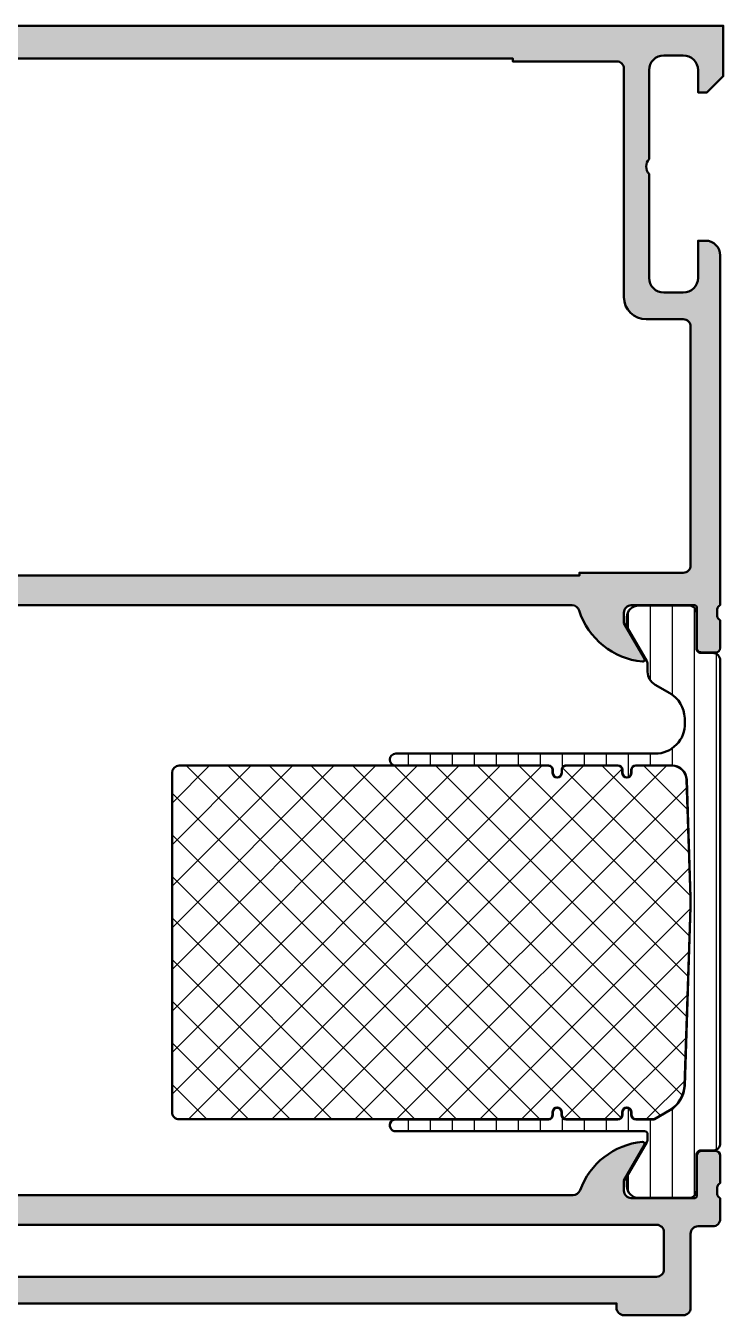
# Model space of a CAD drawing. Extents: x 0 to 100, y 3 to 90.
# Drawn here: x 52.9 to 100, y 3 to 90 of the extents above; entities that cross this region are included whole.
import ezdxf

# ---------------------------------------------------------------- set-up
doc = ezdxf.new("R2010")
doc.units = 0
for name, color, linetype, lineweight in [('0S-Alu contour', 7, 'Continuous', 50), ('0S-Alu hatch', 252, 'Continuous', 25), ('0S-Plastic contour', 254, 'Continuous', 50), ('0S-Plastic hatch', 253, 'Continuous', 25), ('0S-PT contour', 91, 'Continuous', 50), ('0S-PT hatch', 103, 'Continuous', 25)]:
    doc.layers.add(name, color=color, linetype=linetype, lineweight=lineweight)

# ---------------------------------------------------------------- blocks, each defined once
blk = doc.blocks.new('438270__75062CD7_9C49_48A0_A2E4_93EC77CCBF65_')
at = {"layer": '0S-Alu hatch'}
h = blk.add_hatch(color=256, dxfattribs=at)
edge = h.paths.add_edge_path()
edge.add_line((26.00000000000001, 10.90000000000004), (26, 3.499999999999997))
edge.add_arc((26.49999999999999, 3.499999999999997), 0.4999999999999858, 180, 269.9999999999984)
edge.add_line((26.49999999999997, 3.000000000000011), (27.5, 3.000000000000011))
edge.add_arc((27.5, 3.500000000000011), 0.5, 270, 360)
edge.add_line((28, 3.500000000000011), (28.00000000000002, 3.800000000000008))
edge.add_line((28.00000000000002, 3.800000000000008), (92.79999999999998, 3.800000000000008))
edge.add_line((92.79999999999998, 3.800000000000008), (92.79999999999998, 3.499999999999997))
edge.add_arc((93.3, 3.499999999999997), 0.5, 180, 270)
edge.add_line((93.3, 2.999999999999997), (97.3, 2.999999999999997))
edge.add_arc((97.3, 3.499999999999997), 0.5, 270, 360)
edge.add_line((97.80000000000001, 3.499999999999997), (97.80000000000001, 8.50000000000001))
edge.add_ellipse((98.3, 8.50000000000001), major_axis=(-0.5, 0), ratio=1, start_angle=270, end_angle=360, ccw=False)
edge.add_line((98.3, 9.00000000000001), (99.29999999999998, 9.00000000000001))
edge.add_arc((99.29999999999998, 9.499999999999996), 0.4999999999999858, 270, 360)
edge.add_line((99.79999999999998, 9.499999999999996), (99.8, 10.89999999999997))
edge.add_ellipse((99.87883644654303, 11.16752059199309), major_axis=(-0.2788950563274324, 0), ratio=1, start_angle=-1.1645893740997053, end_angle=73.58012358050922, ccw=False)
edge.add_line((99.599999, 11.17318899999148), (99.599999, 11.62678299999147))
edge.add_ellipse((99.87886709564316, 11.63244365946853), major_axis=(-0.2789255417371576, 0), ratio=1, start_angle=-73.57540544464399, end_angle=1.1628700728862214, ccw=False)
edge.add_line((99.79999999999998, 11.89998699999148), (99.79999999999998, 13.77999799999997))
edge.add_arc((99.49999999999999, 13.77999799999997), 0.2999999999999971, 0, 90)
edge.add_line((99.49999999999999, 14.07999799999997), (98.5200256809572, 14.07999799999998))
edge.add_arc((98.5200256809572, 13.77999799999999), 0.2999999999999971, 90, 180)
edge.add_line((98.2200256809572, 13.77999799999999), (98.22002568095719, 11.01999999999998))
edge.add_ellipse((98.1000256809572, 11.01999999999998), major_axis=(-0.1199999999999903, 0), ratio=1, start_angle=90, end_angle=180, ccw=False)
edge.add_line((98.1000256809572, 10.89999999999998), (93.8, 10.9))
edge.add_ellipse((93.8, 11.4), major_axis=(-0.5, 0), ratio=1, start_angle=0, end_angle=90, ccw=False)
edge.add_line((93.3, 11.4), (93.29999999999998, 12.09999999999999))
edge.add_line((93.29999999999998, 12.09999999999999), (94.68149545762235, 14.49282032302757))
edge.add_arc((94.56188021535169, 14.56188021535172), 0.1381197846482912, 329.9999999999988, 455.6225775507896)
edge.add_arc((95.03822324117377, 9.723391138152232), 4.999999999999961, 95.62257755079332, 160.0499003679414)
edge.add_ellipse((89.8682774794047, 11.60000000000003), major_axis=(-0.5000000000000325, 0), ratio=1, start_angle=90, end_angle=160.049900367941, ccw=False)
edge.add_line((89.8682774794047, 11.1), (35.93172252059524, 11.1))
edge.add_ellipse((35.93172252059524, 11.60000000000029), major_axis=(-0.5000000000002843, 0), ratio=1, start_angle=19.950099632058823, end_angle=90, ccw=False)
edge.add_arc((30.76177675882619, 9.723391138152518), 4.999999999999651, 19.95009963205844, 84.37742244920594)
edge.add_arc((31.23811978464829, 14.5618802153517), 0.1381197846482742, 84.3774224492021, 210.0000000000042)
edge.add_line((31.11850454237766, 14.49282032302756), (32.50000000000006, 12.09999999999995))
edge.add_line((32.50000000000006, 12.09999999999995), (32.5, 11.39999999999997))
edge.add_ellipse((32, 11.4), major_axis=(-0.5, 0), ratio=1, start_angle=90, end_angle=180, ccw=False)
edge.add_line((32, 10.9), (27.69997431904279, 10.89999999999997))
edge.add_ellipse((27.69997431904278, 11.02), major_axis=(-0.120000000000033, 0), ratio=1, start_angle=0, end_angle=90.00000000000682, ccw=False)
edge.add_line((27.57997431904275, 11.02), (27.57997431904276, 13.77999799999997))
edge.add_arc((27.27997431904278, 13.779998), 0.2999999999999829, 0, 90)
edge.add_line((27.27997431904278, 14.07999799999998), (26.3, 14.079998))
edge.add_arc((26.3, 13.77999799999996), 0.3000000000000398, 90, 180)
edge.add_line((25.99999999999996, 13.77999799999996), (25.99999999999999, 11.89998699999146))
edge.add_ellipse((25.92113290435682, 11.63244365946854), major_axis=(-0.2789255417371286, 0), ratio=1, start_angle=178.8371299271076, end_angle=253.5754054446453, ccw=False)
edge.add_line((26.20000099999997, 11.62678299999146), (26.20000099999997, 11.17318899999135))
edge.add_ellipse((25.92116355345701, 11.16752059199309), major_axis=(-0.2788950563273502, 0), ratio=1, start_angle=106.4198764194893, end_angle=181.1645893740741, ccw=False)
edge = h.paths.add_edge_path()
edge.add_line((95.49999999999999, 5.600000000000005), (28.30000000000003, 5.599999999999991))
edge.add_ellipse((28.30000000000003, 6.10000000000002), major_axis=(-0.5000000000000285, 0), ratio=1, start_angle=0, end_angle=90, ccw=False)
edge.add_line((27.8, 6.10000000000002), (27.79999999999999, 8.59999999999999))
edge.add_ellipse((28.3, 8.59999999999999), major_axis=(-0.5000000000000107, 0), ratio=1, start_angle=270, end_angle=360, ccw=False)
edge.add_line((28.3, 9.100000000000001), (95.5, 9.100000000000003))
edge.add_ellipse((95.5, 8.600000000000003), major_axis=(-0.5, 0), ratio=1, start_angle=180, end_angle=270, ccw=False)
edge.add_line((96, 8.600000000000003), (95.99999999999999, 6.100000000000005))
edge.add_ellipse((95.49999999999999, 6.100000000000005), major_axis=(-0.5, 0), ratio=1, start_angle=90, end_angle=180, ccw=False)
at = {"layer": '0S-Alu contour', "color": 7}
for points in [[(27.27997431904278, 14.07999799999998), (26.3, 14.079998)], [(31.11850454237766, 14.49282032302756), (32.50000000000006, 12.09999999999995), (32.5, 11.39999999999997)], [(93.3, 11.4), (93.29999999999998, 12.09999999999999), (94.68149545762235, 14.49282032302757)], [(99.49999999999999, 14.07999799999997), (98.5200256809572, 14.07999799999998)], [(25.99999999999996, 13.77999799999996), (25.99999999999999, 11.89998699999146)], [(27.57997431904275, 11.02), (27.57997431904276, 13.77999799999997)], [(98.2200256809572, 13.77999799999999), (98.22002568095719, 11.01999999999998)], [(99.79999999999998, 11.89998699999148), (99.79999999999998, 13.77999799999997)], [(26.20000099999997, 11.62678299999146), (26.20000099999997, 11.17318899999135)], [(99.599999, 11.17318899999148), (99.599999, 11.62678299999147)], [(26.00000000000001, 10.90000000000004), (26, 3.499999999999997)], [(32, 10.9), (27.69997431904279, 10.89999999999997)], [(89.8682774794047, 11.1), (35.93172252059524, 11.1)], [(98.1000256809572, 10.89999999999998), (93.8, 10.9)], [(99.79999999999998, 9.499999999999996), (99.8, 10.89999999999997)], [(28.3, 9.100000000000001), (95.5, 9.100000000000003)], [(98.3, 9.00000000000001), (99.29999999999998, 9.00000000000001)], [(27.8, 6.10000000000002), (27.79999999999999, 8.59999999999999)], [(96, 8.600000000000003), (95.99999999999999, 6.100000000000005)], [(97.80000000000001, 3.499999999999997), (97.80000000000001, 8.50000000000001)], [(95.49999999999999, 5.600000000000005), (28.30000000000003, 5.599999999999991)], [(28, 3.500000000000011), (28.00000000000002, 3.800000000000008), (92.79999999999998, 3.800000000000008), (92.79999999999998, 3.499999999999997)], [(26.49999999999997, 3.000000000000011), (27.5, 3.000000000000011)], [(93.3, 2.999999999999997), (97.3, 2.999999999999997)]]:
    blk.add_lwpolyline(points, dxfattribs=at)
for centre, radius, start, end in [((26.3, 13.77999799999996), 0.3000000000000398, 90, 180), ((27.27997431904278, 13.779998), 0.2999999999999829, 0, 90), ((31.23811978464829, 14.5618802153517), 0.1381197846482742, 84.3774224492021, 210.0000000000042), ((30.76177675882619, 9.723391138152518), 4.999999999999651, 19.95009963205844, 84.37742244920594), ((95.03822324117377, 9.723391138152232), 4.999999999999961, 95.62257755079332, 160.0499003679414), ((94.56188021535169, 14.56188021535172), 0.1381197846482912, 329.9999999999988, 95.62257755078969), ((98.5200256809572, 13.77999799999999), 0.2999999999999971, 90, 180), ((99.49999999999999, 13.77999799999997), 0.2999999999999971, 0, 90), ((99.29999999999998, 9.499999999999996), 0.4999999999999858, 270, 0), ((26.49999999999999, 3.499999999999997), 0.4999999999999858, 180, 269.9999999999984), ((27.5, 3.500000000000011), 0.5, 270, 0), ((93.3, 3.499999999999997), 0.5, 180, 270), ((97.3, 3.499999999999997), 0.5, 270, 0)]:
    blk.add_arc(centre, radius, start, end, dxfattribs=at)
at = {"layer": '0S-Alu contour', "color": 7, "extrusion": (0, 0, -1)}
for centre, radius, start, end in [((-25.92113290435682, 11.63244365946854), 0.2789255417371286, 106.4245945553547, 181.1628700728924), ((-32, 11.4), 0.5, 180, 270), ((-35.93172252059524, 11.60000000000029), 0.5000000000002843, 270, 340.0499003679412), ((-89.8682774794047, 11.60000000000003), 0.5000000000000325, 199.950099632059, 270), ((-93.8, 11.4), 0.5, 270, 0), ((-99.87886709564316, 11.63244365946853), 0.2789255417371576, 358.8371299271138, 73.57540544464406), ((-25.92116355345701, 11.16752059199309), 0.2788950563273502, 178.8354106259259, 253.5801235805107), ((-27.69997431904278, 11.02), 0.120000000000033, 269.9999999999932, 0), ((-98.1000256809572, 11.01999999999998), 0.1199999999999903, 180, 270), ((-99.87883644654303, 11.16752059199309), 0.2788950563274324, 286.4198764194908, 1.164589374099741), ((-28.3, 8.59999999999999), 0.5000000000000107, 0, 90), ((-95.5, 8.600000000000003), 0.5, 90, 180), ((-98.3, 8.50000000000001), 0.5, 0, 90), ((-28.30000000000003, 6.10000000000002), 0.5000000000000285, 270, 0), ((-95.49999999999999, 6.100000000000005), 0.5, 180, 270)]:
    blk.add_arc(centre, radius, start, end, dxfattribs=at)
blk = doc.blocks.new('438250__EF17B81E_359C_4299_8828_977444455CBC_')
at = {"layer": '0S-Alu hatch'}
h = blk.add_hatch(color=256, dxfattribs=at)
edge = h.paths.add_edge_path()
edge.add_ellipse((25.49999999999999, 87.29999999999899), major_axis=(-0.5, 0), ratio=1, start_angle=180, end_angle=270, ccw=False)
edge.add_line((25.99999999999999, 87.29999999999899), (25.99999999999999, 80.99999999999898))
edge.add_ellipse((25.47499999999999, 80.49999999999898), major_axis=(-0.7249999999999939, 0), ratio=1, start_angle=136.397181027296, end_angle=223.6028189727041, ccw=False)
edge.add_line((25.99999999999999, 79.99999999999898), (25.99999999999997, 50.90000000000185))
edge.add_ellipse((25.92116355345634, 50.63247940800675), major_axis=(-0.2788950563295096, 0), ratio=1, start_angle=178.835410626014, end_angle=253.5801235805072, ccw=False)
edge.add_line((26.20000100000147, 50.62681100000887), (26.20000100000146, 50.17321700000849))
edge.add_ellipse((25.9211329043583, 50.16755634053129), major_axis=(-0.2789255417371463, 0), ratio=1, start_angle=106.42459455535669, end_angle=181.1628700729157, ccw=False)
edge.add_line((26.00000000000148, 49.90001300000836), (26.00000000000147, 48.02000199999985))
edge.add_arc((26.30000000000148, 48.02000199999985), 0.3000000000000114, 180, 270)
edge.add_line((26.30000000000148, 47.72000199999984), (27.27997431904426, 47.72000199999983))
edge.add_arc((27.27997431904427, 48.02000199999984), 0.2999999999999971, 269.9999999999973, 360)
edge.add_line((27.57997431904427, 48.02000199999984), (27.57997431904427, 50.77999999999985))
edge.add_ellipse((27.69997431904339, 50.77999999999985), major_axis=(-0.1199999999991234, 0), ratio=1, start_angle=270, end_angle=360, ccw=False)
edge.add_line((27.69997431904339, 50.89999999999897), (31.99999999999999, 50.89999999999898))
edge.add_ellipse((31.99999999999999, 50.39999999999898), major_axis=(-0.5, 0), ratio=1, start_angle=180, end_angle=270, ccw=False)
edge.add_line((32.49999999999999, 50.39999999999898), (32.49999999999999, 49.69999999999897))
edge.add_line((32.49999999999999, 49.69999999999897), (31.11850454237761, 47.30717967697143))
edge.add_arc((31.23811978464825, 47.23811978464727), 0.1381197846482825, 149.9999999999933, 275.6225775508077)
edge.add_arc((30.76177675882615, 52.07660886184739), 5.000000000000589, 275.6225775507933, 342.2515836439272)
edge.add_ellipse((35.99999999999976, 50.39999999999937), major_axis=(-0.499999999999298, 0), ratio=1, start_angle=269.9999999999992, end_angle=342.25158364392706, ccw=False)
edge.add_line((35.99999999999977, 50.89999999999867), (89.80000000000135, 50.89999999999896))
edge.add_ellipse((89.80000000000135, 50.4000000000004), major_axis=(-0.4999999999985647, 0), ratio=1, start_angle=197.7484163560702, end_angle=270, ccw=False)
edge.add_arc((95.03822324117368, 52.07660886184772), 4.99999999999989, 197.7484163560698, 264.3774224492076)
edge.add_arc((94.56188021535166, 47.23811978464831), 0.1381197846483011, 264.3774224492107, 389.9999999999931)
edge.add_line((94.68149545762235, 47.30717967697244), (93.29999999999998, 49.70000000000001))
edge.add_line((93.29999999999998, 49.70000000000001), (93.29999999999998, 50.4))
edge.add_ellipse((93.79999999999998, 50.4), major_axis=(-0.5, 0), ratio=1, start_angle=270, end_angle=360, ccw=False)
edge.add_line((93.79999999999998, 50.9), (98.10002568095717, 50.89999999999998))
edge.add_ellipse((98.10002568095717, 50.77999999999997), major_axis=(-0.1200000000000045, 0), ratio=1, start_angle=180, end_angle=270, ccw=False)
edge.add_line((98.22002568095719, 50.77999999999997), (98.22002568095724, 48.02000199999998))
edge.add_arc((98.52002568095723, 48.02000199999998), 0.2999999999999971, 180, 270.0000000000027)
edge.add_line((98.52002568095725, 47.72000199999999), (99.50000000000001, 47.72000199999999))
edge.add_arc((99.50000000000001, 48.02000199999999), 0.2999999999999971, 270, 360)
edge.add_line((99.80000000000003, 48.02000199999999), (99.8, 49.90001300000852))
edge.add_ellipse((99.87886709564316, 50.16755634053145), major_axis=(-0.2789255417371423, 0), ratio=1, start_angle=-1.1628700729144725, end_angle=73.57540544464621, ccw=False)
edge.add_line((99.599999, 50.17321700000865), (99.599999, 50.62681100000851))
edge.add_ellipse((99.87883644654303, 50.63247940800691), major_axis=(-0.278895056327424, 0), ratio=1, start_angle=-73.58012358050871, end_angle=1.164589374101297, ccw=False)
edge.add_line((99.79999999999998, 50.90000000000002), (99.8, 74.49999999999898))
edge.add_arc((98.8, 74.49999999999898), 1, 0, 90)
edge.add_line((98.8, 75.49999999999898), (98.3, 75.49999999999898))
edge.add_line((98.3, 75.49999999999898), (98.3, 72.99999999999898))
edge.add_ellipse((97.3, 72.99999999999898), major_axis=(-1, 0), ratio=1, start_angle=90, end_angle=180, ccw=False)
edge.add_line((97.3, 71.99999999999898), (95.99999999999999, 71.99999999999898))
edge.add_ellipse((95.99999999999999, 72.99999999999898), major_axis=(-1, 0), ratio=1, start_angle=0, end_angle=90, ccw=False)
edge.add_line((94.99999999999999, 72.99999999999898), (94.99999999999999, 79.99999999999898))
edge.add_ellipse((95.525, 80.49999999999898), major_axis=(-0.7250000000000041, 0), ratio=1, start_angle=-43.602818972704085, end_angle=43.60281897270329, ccw=False)
edge.add_line((95, 80.99999999999898), (94.99999999999999, 86.99999999999898))
edge.add_ellipse((95.99999999999999, 86.99999999999898), major_axis=(-1, 0), ratio=1, start_angle=270, end_angle=360, ccw=False)
edge.add_line((95.99999999999999, 87.99999999999898), (97.3, 87.99999999999898))
edge.add_ellipse((97.3, 86.99999999999898), major_axis=(-1, 0), ratio=1, start_angle=180, end_angle=270, ccw=False)
edge.add_line((98.3, 86.99999999999898), (98.3, 85.49999999999898))
edge.add_line((98.3, 85.49999999999898), (98.9, 85.49999999999898))
edge.add_line((98.9, 85.49999999999898), (100, 86.59999999999897))
edge.add_line((100, 86.59999999999897), (100, 89.99999999999898))
edge.add_line((100, 89.99999999999898), (0.5000000000000142, 89.99999999999896))
edge.add_arc((0.5000000000000285, 89.49999999999893), 0.5000000000000285, 90.0000000000016, 180)
edge.add_line((0, 89.49999999999893), (-1.42e-14, 88.29999999999897))
edge.add_arc((0.4999999999999574, 88.29999999999897), 0.4999999999999716, 180, 270.0000000000033)
edge.add_line((0.4999999999999857, 87.79999999999899), (25.49999999999999, 87.79999999999899))
edge = h.paths.add_edge_path()
edge.add_ellipse((28.7, 87.09999999999901), major_axis=(-0.5, 0), ratio=1, start_angle=270, end_angle=360, ccw=False)
edge.add_line((28.7, 87.59999999999901), (35.7, 87.599999999999))
edge.add_line((35.7, 87.599999999999), (35.7, 87.79999999999899))
edge.add_line((35.7, 87.79999999999899), (85.8, 87.79999999999899))
edge.add_line((85.8, 87.79999999999899), (85.8, 87.599999999999))
edge.add_line((85.8, 87.599999999999), (92.79999999999998, 87.599999999999))
edge.add_ellipse((92.79999999999998, 87.09999999999899), major_axis=(-0.5, 0), ratio=1, start_angle=180, end_angle=270, ccw=False)
edge.add_line((93.3, 87.09999999999899), (93.29999999999998, 71.69999999999898))
edge.add_arc((94.79999999999998, 71.69999999999898), 1.5, 180, 270)
edge.add_line((94.79999999999998, 70.19999999999898), (97.3, 70.19999999999897))
edge.add_ellipse((97.29999999999998, 69.69999999999897), major_axis=(-0.5, 0), ratio=1, start_angle=180, end_angle=269.9999999999984, ccw=False)
edge.add_line((97.79999999999998, 69.69999999999897), (97.79999999999998, 53.59999999999899))
edge.add_ellipse((97.29999999999998, 53.59999999999899), major_axis=(-0.5, 0), ratio=1, start_angle=90, end_angle=180, ccw=False)
edge.add_line((97.29999999999998, 53.09999999999899), (90.29999999999998, 53.09999999999899))
edge.add_line((90.29999999999998, 53.09999999999899), (90.29999999999998, 52.89999999999896))
edge.add_line((90.29999999999998, 52.89999999999896), (35.7, 52.89999999999898))
edge.add_line((35.7, 52.89999999999898), (35.7, 53.09999999999898))
edge.add_line((35.7, 53.09999999999898), (28.69999999999999, 53.09999999999899))
edge.add_ellipse((28.69999999999999, 53.59999999999899), major_axis=(-0.5, 0), ratio=1, start_angle=0, end_angle=90, ccw=False)
edge.add_line((28.19999999999999, 53.59999999999899), (28.2, 87.09999999999901))
at = {"layer": '0S-Alu contour', "color": 7}
for points in [[(98.3, 86.99999999999898), (98.3, 85.49999999999898), (98.9, 85.49999999999898), (100, 86.59999999999897), (100, 89.99999999999898), (0.5000000000000142, 89.99999999999896)], [(0, 89.49999999999893), (-1.42e-14, 88.29999999999897)], [(95.99999999999999, 87.99999999999898), (97.3, 87.99999999999898)], [(0.4999999999999857, 87.79999999999899), (25.49999999999999, 87.79999999999899)], [(25.99999999999999, 87.29999999999899), (25.99999999999999, 80.99999999999898)], [(28.19999999999999, 53.59999999999899), (28.2, 87.09999999999901)], [(28.7, 87.59999999999901), (35.7, 87.599999999999), (35.7, 87.79999999999899), (85.8, 87.79999999999899), (85.8, 87.599999999999), (92.79999999999998, 87.599999999999)], [(93.3, 87.09999999999899), (93.29999999999998, 71.69999999999898)], [(95, 80.99999999999898), (94.99999999999999, 86.99999999999898)], [(25.99999999999999, 79.99999999999898), (25.99999999999997, 50.90000000000185)], [(94.99999999999999, 72.99999999999898), (94.99999999999999, 79.99999999999898)], [(98.8, 75.49999999999898), (98.3, 75.49999999999898), (98.3, 72.99999999999898)], [(99.79999999999998, 50.90000000000002), (99.8, 74.49999999999898)], [(97.3, 71.99999999999898), (95.99999999999999, 71.99999999999898)], [(94.79999999999998, 70.19999999999898), (97.3, 70.19999999999897)], [(97.79999999999998, 69.69999999999897), (97.79999999999998, 53.59999999999899)], [(97.29999999999998, 53.09999999999899), (90.29999999999998, 53.09999999999899), (90.29999999999998, 52.89999999999896), (35.7, 52.89999999999898), (35.7, 53.09999999999898), (28.69999999999999, 53.09999999999899)], [(26.20000100000147, 50.62681100000887), (26.20000100000146, 50.17321700000849)], [(27.57997431904427, 48.02000199999984), (27.57997431904427, 50.77999999999985)], [(27.69997431904339, 50.89999999999897), (31.99999999999999, 50.89999999999898)], [(35.99999999999977, 50.89999999999867), (89.80000000000135, 50.89999999999896)], [(93.79999999999998, 50.9), (98.10002568095717, 50.89999999999998)], [(98.22002568095719, 50.77999999999997), (98.22002568095724, 48.02000199999998)], [(99.599999, 50.17321700000865), (99.599999, 50.62681100000851)], [(26.00000000000148, 49.90001300000836), (26.00000000000147, 48.02000199999985)], [(32.49999999999999, 50.39999999999898), (32.49999999999999, 49.69999999999897), (31.11850454237761, 47.30717967697143)], [(94.68149545762235, 47.30717967697244), (93.29999999999998, 49.70000000000001), (93.29999999999998, 50.4)], [(99.80000000000003, 48.02000199999999), (99.8, 49.90001300000852)], [(26.30000000000148, 47.72000199999984), (27.27997431904426, 47.72000199999983)], [(98.52002568095725, 47.72000199999999), (99.50000000000001, 47.72000199999999)]]:
    blk.add_lwpolyline(points, dxfattribs=at)
for centre, radius, start, end in [((0.5000000000000285, 89.49999999999893), 0.5000000000000285, 90.0000000000016, 180), ((0.4999999999999574, 88.29999999999897), 0.4999999999999716, 180, 270.0000000000033), ((98.8, 74.49999999999898), 1, 0, 90), ((94.79999999999998, 71.69999999999898), 1.5, 180, 270), ((30.76177675882615, 52.07660886184739), 5.000000000000589, 275.6225775507933, 342.2515836439272), ((95.03822324117368, 52.07660886184772), 4.99999999999989, 197.7484163560698, 264.3774224492076), ((26.30000000000148, 48.02000199999985), 0.3000000000000114, 180, 270), ((27.27997431904427, 48.02000199999984), 0.2999999999999971, 269.9999999999973, 0), ((98.52002568095723, 48.02000199999998), 0.2999999999999971, 180, 270.0000000000027), ((99.50000000000001, 48.02000199999999), 0.2999999999999971, 270, 0), ((31.23811978464825, 47.23811978464727), 0.1381197846482825, 149.9999999999933, 275.6225775508077), ((94.56188021535166, 47.23811978464831), 0.1381197846483011, 264.3774224492107, 29.99999999999313)]:
    blk.add_arc(centre, radius, start, end, dxfattribs=at)
at = {"layer": '0S-Alu contour', "color": 7, "extrusion": (0, 0, -1)}
for centre, radius, start, end in [((-95.99999999999999, 86.99999999999898), 1, 0, 90), ((-97.3, 86.99999999999898), 1, 90, 180), ((-25.49999999999999, 87.29999999999899), 0.5, 90, 180), ((-28.7, 87.09999999999901), 0.5, 0, 90), ((-92.79999999999998, 87.09999999999899), 0.5, 90, 180), ((-25.47499999999999, 80.49999999999898), 0.7249999999999939, 136.3971810272959, 223.6028189727041), ((-95.525, 80.49999999999898), 0.7250000000000041, 316.3971810272967, 43.6028189727041), ((-95.99999999999999, 72.99999999999898), 1, 270, 0), ((-97.3, 72.99999999999898), 1, 180, 270), ((-97.29999999999998, 69.69999999999897), 0.5, 90.0000000000016, 180), ((-28.69999999999999, 53.59999999999899), 0.5, 270, 0), ((-97.29999999999998, 53.59999999999899), 0.5, 180, 270), ((-25.92116355345634, 50.63247940800675), 0.2788950563295096, 106.4198764194928, 181.1645893739861), ((-27.69997431904339, 50.77999999999985), 0.1199999999991235, 0, 90), ((-31.99999999999999, 50.39999999999898), 0.5, 90, 180), ((-35.99999999999976, 50.39999999999937), 0.499999999999298, 17.74841635607296, 90.00000000000081), ((-89.80000000000135, 50.4000000000004), 0.4999999999985647, 90, 162.2515836439298), ((-93.79999999999998, 50.4), 0.5, 0, 90), ((-98.10002568095717, 50.77999999999997), 0.1200000000000045, 90, 180), ((-99.87883644654303, 50.63247940800691), 0.278895056327424, 358.8354106258987, 73.58012358050884), ((-25.9211329043583, 50.16755634053129), 0.2789255417371463, 178.8371299270843, 253.5754054446433), ((-99.87886709564316, 50.16755634053145), 0.2789255417371423, 286.4245945553538, 1.162870072914434)]:
    blk.add_arc(centre, radius, start, end, dxfattribs=at)
blk = doc.blocks.new('284257__9BAFC0AC_3A61_4D0C_9D6D_FF730DDEBF11___AC62D187_8775_4419_9F8B_5DAD591FFBB2_')
at = {"layer": '0S-Plastic hatch'}
h = blk.add_hatch(dxfattribs=at)
h.set_pattern_fill('ANSI31', color=256, scale=0.4680000000000001, angle=45, style=0)
h.set_pattern_definition([(90, (0, 0), (-1.4859, 0), [])])
edge = h.paths.add_edge_path()
edge.add_line((99.80000000000145, 47.19001572907997), (99.80000000000145, 14.60998427092007))
edge.add_ellipse((99.30000000000143, 14.60998427092008), major_axis=(-0.5, 0), ratio=1, start_angle=89.9999999999983, end_angle=180, ccw=False)
edge.add_line((99.3000000000014, 14.10998427092008), (98.48966866953769, 14.10998427092009))
edge.add_arc((98.48966866953768, 13.80998427092019), 0.2999999999998977, 89.99999999999729, 180.0079246230968)
edge.add_line((98.18966867240727, 13.80994277769082), (98.1900006007657, 11.41006915538228))
edge.add_ellipse((97.69000060554816, 11.41000000000006), major_axis=(-0.5000000000000027, 0), ratio=1, start_angle=90.00000000000159, end_angle=180.0079246230509, ccw=False)
edge.add_line((97.69000060554818, 10.91000000000006), (94.30000000000155, 10.91000000000001))
edge.add_ellipse((94.30000000000155, 11.71000000000006), major_axis=(-0.800000000000054, 0), ratio=1, start_angle=0, end_angle=90.00000000000102, ccw=False)
edge.add_line((93.50000000000148, 11.71000000000006), (93.50000000000148, 12.36000000000032))
edge.add_line((93.50000000000148, 12.36000000000032), (94.83730985351097, 14.67628861174151))
edge.add_arc((94.39999999949728, 14.9186934221111), 0.5000000005077937, 330.9999999999685, 360)
edge.add_line((94.90000000000506, 14.9186934221111), (94.9000000000014, 15.21000000000269))
edge.add_arc((94.70000000000148, 15.21000000000017), 0.1999999999999176, 0, 90)
edge.add_line((94.70000000000148, 15.41000000000009), (77.90047367433391, 15.41000000000005))
edge.add_ellipse((77.90047367433394, 15.81000000000005), major_axis=(-0.4000000000000057, 0), ratio=1, start_angle=-102.8385681409834, end_angle=89.99999999999591, ccw=False)
edge.add_line((77.98935561850709, 16.20000000000006), (88.20047367433394, 16.20000000000011))
edge.add_arc((88.20047367433394, 16.51000000000011), 0.3100000000000023, 270, 360)
edge.add_line((88.51047367433395, 16.51000000000011), (88.51047367433392, 16.71000000000009))
edge.add_ellipse((88.80047367433394, 16.71000000000006), major_axis=(-0.2900000000000062, 0), ratio=1, start_angle=180, end_angle=360, ccw=False)
edge.add_line((89.09047367433394, 16.71000000000003), (89.09047367433391, 16.51000000000023))
edge.add_arc((89.40047367433395, 16.51000000000014), 0.3100000000000449, 180, 270)
edge.add_line((89.40047367433395, 16.2000000000001), (92.90000068456386, 16.20000000000007))
edge.add_arc((92.90000068456386, 16.50999976147993), 0.3099997614798582, 270, 360)
edge.add_line((93.21000044604374, 16.50999976147993), (93.21000044604371, 16.70999976147992))
edge.add_ellipse((93.50000044604371, 16.70999976147989), major_axis=(-0.2900000000000062, 0), ratio=1, start_angle=180, end_angle=360, ccw=False)
edge.add_line((93.79000044604373, 16.70999976147986), (93.79000044604366, 16.50999976148007))
edge.add_arc((94.10000020752354, 16.50999976147998), 0.3099997614798724, 180, 270)
edge.add_line((94.10000020752354, 16.20000000000011), (95.26410161520172, 16.2000000000001))
edge.add_arc((95.26410161520172, 16.40999999963149), 0.2099999996313926, 270, 299.9999946536815)
edge.add_line((95.36910159804742, 16.22813465535834), (96.40090409830822, 16.83539298302525))
edge.add_arc((95.40090426373715, 18.56744387718723), 1.999999992277371, 299.9999946553869, 358.2770022894822)
edge.add_line((97.40000000000138, 18.50730897584415), (97.79461942996542, 30.53200236252738))
edge.add_arc((87.7999999999973, 30.85999999999968), 10.0000000000042, 358.1203748410037, 361.8796251590568)
edge.add_line((97.79461942996507, 31.18799763748259), (97.53684507864737, 39.12279976374803))
edge.add_arc((96.5373831356509, 39.09000000000009), 1.000000000000105, 1.879625159036643, 90.0000000000016)
edge.add_line((96.53738313565087, 40.0900000000002), (94.10000000000139, 40.0900000000001))
edge.add_arc((94.1000000000014, 39.79000000000013), 0.2999999999999687, 90.00000000000273, 180)
edge.add_line((93.80000000000142, 39.79000000000013), (93.80000000000142, 39.5900000000001))
edge.add_ellipse((93.50000000000145, 39.5900000000001), major_axis=(-0.2999999999999829, 0), ratio=1, start_angle=0, end_angle=180, ccw=False)
edge.add_line((93.20000000000147, 39.5900000000001), (93.20000000000147, 39.7900000000001))
edge.add_arc((92.90000000000148, 39.7900000000001), 0.2999999999999829, 0, 90)
edge.add_line((92.90000000000148, 40.09000000000008), (89.4004736743339, 40.0900000000001))
edge.add_arc((89.40047367433388, 39.79000000000012), 0.2999999999999829, 89.99999999999729, 180)
edge.add_line((89.1004736743339, 39.79000000000012), (89.1004736743339, 39.59000000000011))
edge.add_ellipse((88.80047367433392, 39.5900000000001), major_axis=(-0.2999999999999829, 0), ratio=1, start_angle=0, end_angle=180, ccw=False)
edge.add_line((88.50047367433393, 39.5900000000001), (88.50047367433393, 39.79000000000012))
edge.add_arc((88.20047367433394, 39.79000000000012), 0.2999999999999971, 0, 90)
edge.add_line((88.20047367433394, 40.09000000000011), (77.90047367433388, 40.09000000000011))
edge.add_ellipse((77.90047367433388, 40.49000000000011), major_axis=(-0.3999999999999915, 0), ratio=1, start_angle=-90, end_angle=90, ccw=False)
edge.add_line((77.90047367433388, 40.8900000000001), (95.41213858770173, 40.88999999999998))
edge.add_arc((95.41213858770175, 42.89000000000004), 2.000000000000056, 269.9999999999996, 361.8796251590054)
edge.add_line((97.41106247369459, 42.9555995274948), (97.4000000000014, 43.29269102415592))
edge.add_arc((95.40090425601794, 43.23255612258074), 2.000000000000045, 1.722997710514793, 60.00000552362308)
edge.add_line((96.4009040890389, 44.96460702655507), (95.40000008349098, 45.54247909493438))
edge.add_ellipse((95.90000000000141, 46.40850454692148), major_axis=(-0.9999999999999554, 0), ratio=1, start_angle=0, end_angle=60.00000552362371, ccw=False)
edge.add_line((94.90000000000146, 46.40850454692148), (94.9000000000053, 46.88130657798807))
edge.add_arc((94.39999999988339, 46.88130657799214), 0.500000000121915, 0, 28.99999999998164)
edge.add_line((94.83730985355982, 47.12371138817427), (93.5000000000014, 49.44000000000014))
edge.add_line((93.5000000000014, 49.44000000000014), (93.5000000000014, 50.08999999999999))
edge.add_ellipse((94.3000000000014, 50.08999999999999), major_axis=(-0.7999999999999972, 0), ratio=1, start_angle=270.000000000001, end_angle=360, ccw=False)
edge.add_line((94.3000000000014, 50.88999999999998), (97.69000061033059, 50.89000000000004))
edge.add_ellipse((97.69000061033059, 50.39000000000003), major_axis=(-0.5000000000000142, 0), ratio=1, start_angle=179.9920752627074, end_angle=270, ccw=False)
edge.add_line((98.190000605548, 50.38993084362119), (98.18966867240721, 47.99005722290706))
edge.add_arc((98.4896686695376, 47.99001572907987), 0.2999999999999337, 179.9920752627072, 270)
edge.add_line((98.4896686695376, 47.69001572907994), (99.30000000000148, 47.69001572907993))
edge.add_ellipse((99.30000000000148, 47.19001572907996), major_axis=(-0.4999999999999716, 0), ratio=1, start_angle=180, end_angle=270, ccw=False)
at = {"layer": '0S-Plastic contour', "color": 7}
for points in [[(94.3000000000014, 50.88999999999998), (97.69000061033059, 50.89000000000004)], [(94.83730985355982, 47.12371138817427), (93.5000000000014, 49.44000000000014), (93.5000000000014, 50.08999999999999)], [(98.190000605548, 50.38993084362119), (98.18966867240721, 47.99005722290706)], [(98.4896686695376, 47.69001572907994), (99.30000000000148, 47.69001572907993)], [(99.80000000000145, 47.19001572907997), (99.80000000000145, 14.60998427092007)], [(94.90000000000146, 46.40850454692148), (94.9000000000053, 46.88130657798807)], [(96.4009040890389, 44.96460702655507), (95.40000008349098, 45.54247909493438)], [(97.41106247369459, 42.9555995274948), (97.4000000000014, 43.29269102415592)], [(77.90047367433388, 40.8900000000001), (95.41213858770173, 40.88999999999998)], [(88.20047367433394, 40.09000000000011), (77.90047367433388, 40.09000000000011)], [(92.90000000000148, 40.09000000000008), (89.4004736743339, 40.0900000000001)], [(96.53738313565087, 40.0900000000002), (94.10000000000139, 40.0900000000001)], [(88.50047367433393, 39.5900000000001), (88.50047367433393, 39.79000000000012)], [(89.1004736743339, 39.79000000000012), (89.1004736743339, 39.59000000000011)], [(93.20000000000147, 39.5900000000001), (93.20000000000147, 39.7900000000001)], [(93.80000000000142, 39.79000000000013), (93.80000000000142, 39.5900000000001)], [(97.79461942996507, 31.18799763748259), (97.53684507864737, 39.12279976374803)], [(97.40000000000138, 18.50730897584415), (97.79461942996542, 30.53200236252738)], [(88.51047367433395, 16.51000000000011), (88.51047367433392, 16.71000000000009)], [(89.09047367433394, 16.71000000000003), (89.09047367433391, 16.51000000000023)], [(93.21000044604374, 16.50999976147993), (93.21000044604371, 16.70999976147992)], [(93.79000044604373, 16.70999976147986), (93.79000044604366, 16.50999976148007)], [(95.36910159804742, 16.22813465535834), (96.40090409830822, 16.83539298302525)], [(77.98935561850709, 16.20000000000006), (88.20047367433394, 16.20000000000011)], [(89.40047367433395, 16.2000000000001), (92.90000068456386, 16.20000000000007)], [(94.10000020752354, 16.20000000000011), (95.26410161520172, 16.2000000000001)], [(94.70000000000148, 15.41000000000009), (77.90047367433391, 15.41000000000005)], [(94.90000000000506, 14.9186934221111), (94.9000000000014, 15.21000000000269)], [(93.50000000000148, 11.71000000000006), (93.50000000000148, 12.36000000000032), (94.83730985351097, 14.67628861174151)], [(99.3000000000014, 14.10998427092008), (98.48966866953769, 14.10998427092009)], [(98.18966867240727, 13.80994277769082), (98.1900006007657, 11.41006915538228)], [(97.69000060554818, 10.91000000000006), (94.30000000000155, 10.91000000000001)]]:
    blk.add_lwpolyline(points, dxfattribs=at)
at = {"layer": '0S-Plastic contour', "color": 7, "extrusion": (0, 0, -1)}
for centre, radius, start, end in [((-94.3000000000014, 50.08999999999999), 0.7999999999999972, 0, 89.99999999999898), ((-97.69000061033059, 50.39000000000003), 0.5000000000000142, 90, 180.0079247372927), ((-99.30000000000148, 47.19001572907996), 0.4999999999999716, 90, 180), ((-95.90000000000141, 46.40850454692148), 0.9999999999999554, 299.9999944763763, 0), ((-77.90047367433388, 40.49000000000011), 0.3999999999999915, 270, 90), ((-88.80047367433392, 39.5900000000001), 0.2999999999999829, 180, 0), ((-93.50000000000145, 39.5900000000001), 0.2999999999999829, 180, 0), ((-88.80047367433394, 16.71000000000006), 0.2900000000000062, 0, 180), ((-93.50000044604371, 16.70999976147989), 0.2900000000000062, 0, 180), ((-77.90047367433394, 15.81000000000005), 0.4000000000000057, 270.0000000000041, 102.8385681409835), ((-99.30000000000143, 14.60998427092008), 0.5, 180, 270.0000000000017), ((-94.30000000000155, 11.71000000000006), 0.800000000000054, 269.999999999999, 0), ((-97.69000060554816, 11.41000000000006), 0.5000000000000027, 179.9920753769491, 269.9999999999984)]:
    blk.add_arc(centre, radius, start, end, dxfattribs=at)
at = {"layer": '0S-Plastic contour', "color": 7}
for centre, radius, start, end in [((98.4896686695376, 47.99001572907987), 0.2999999999999337, 179.9920752627072, 270), ((94.39999999988339, 46.88130657799214), 0.500000000121915, 0, 28.99999999998164), ((95.40090425601794, 43.23255612258074), 2.000000000000045, 1.722997710514793, 60.00000552362308), ((95.41213858770175, 42.89000000000004), 2.000000000000056, 269.9999999999996, 1.879625159005419), ((88.20047367433394, 39.79000000000012), 0.2999999999999971, 0, 90), ((89.40047367433388, 39.79000000000012), 0.2999999999999829, 89.99999999999729, 180), ((92.90000000000148, 39.7900000000001), 0.2999999999999829, 0, 90), ((94.1000000000014, 39.79000000000013), 0.2999999999999687, 90.00000000000273, 180), ((96.5373831356509, 39.09000000000009), 1.000000000000105, 1.879625159036643, 90.0000000000016), ((87.7999999999973, 30.85999999999968), 10.0000000000042, 358.1203748410037, 1.879625159056813), ((95.40090426373715, 18.56744387718723), 1.999999992277371, 299.9999946553869, 358.2770022894822), ((88.20047367433394, 16.51000000000011), 0.3100000000000023, 270, 0), ((89.40047367433395, 16.51000000000014), 0.3100000000000449, 180, 270), ((92.90000068456386, 16.50999976147993), 0.3099997614798582, 270, 0), ((94.10000020752354, 16.50999976147998), 0.3099997614798724, 180, 270), ((95.26410161520172, 16.40999999963149), 0.2099999996313926, 270, 299.9999946536815), ((94.70000000000148, 15.21000000000017), 0.1999999999999176, 0, 90), ((94.39999999949728, 14.9186934221111), 0.5000000005077937, 330.9999999999685, 0), ((98.48966866953768, 13.80998427092019), 0.2999999999998977, 89.99999999999729, 180.0079246230968)]:
    blk.add_arc(centre, radius, start, end, dxfattribs=at)
blk = doc.blocks.new('439240__8E482E8A_9C84_416C_B869_678BEC056804_')
at = {"layer": '0S-PT hatch'}
h = blk.add_hatch(dxfattribs=at)
h.set_pattern_fill('ANSI37', color=256, scale=0.625, angle=90, style=0)
h.set_pattern_definition([(135, (0, 0), (-1.403165018917055, -1.403165018917055), []), (225, (0, 0), (1.403165018917055, -1.403165018917055), [])])
edge = h.paths.add_edge_path()
edge.add_line((62.81000048180693, 39.59000000000012), (62.81000048180693, 16.71000000000004))
edge.add_arc((63.30000048180693, 16.71000000000004), 0.4899999999999949, 180, 270.0000000000008)
edge.add_line((63.30000048180693, 16.22000000000005), (88.20047367433394, 16.22000000000005))
edge.add_arc((88.20047367433394, 16.51000000000003), 0.2899999999999778, 270, 360)
edge.add_line((88.49047367433393, 16.51000000000003), (88.49047367433394, 16.71000000000009))
edge.add_ellipse((88.80047367433394, 16.71000000000006), major_axis=(-0.3100000000000023, 0), ratio=1, start_angle=180, end_angle=360, ccw=False)
edge.add_line((89.11047367433395, 16.71000000000003), (89.1104736743339, 16.51000000000018))
edge.add_arc((89.40047367433395, 16.5100000000001), 0.2900000000000489, 180, 270)
edge.add_line((89.40047367433395, 16.22000000000005), (92.90000068456386, 16.22000000000005))
edge.add_arc((92.90000068456386, 16.50999976147988), 0.2899997614798337, 270, 360)
edge.add_line((93.1900004460437, 16.50999976147988), (93.1900004460437, 16.70999976147992))
edge.add_ellipse((93.50000044604371, 16.70999976147989), major_axis=(-0.3100000000000023, 0), ratio=1, start_angle=180, end_angle=360, ccw=False)
edge.add_line((93.81000044604372, 16.70999976147986), (93.81000044604367, 16.50999976148001))
edge.add_arc((94.10000020752354, 16.50999976147993), 0.2899997614798764, 180, 270)
edge.add_line((94.10000020752354, 16.22000000000005), (95.26410161520164, 16.22000000000005))
edge.add_arc((95.26410161520164, 16.40999999963143), 0.1899999996313824, 270, 299.9999946536693)
edge.add_line((95.35910159966348, 16.24545516436707), (96.40090409830817, 16.84444460162782))
edge.add_arc((95.36682262692952, 18.58522835013103), 2.024759874281766, 300.7116724005783, 357.4946841879656)
edge.add_line((97.38964717567737, 18.49672189000183), (97.78462481053546, 30.53233036016492))
edge.add_arc((87.80005089685909, 30.85999999158858), 9.989949130252066, 358.1203653146091, 361.8417410210357)
edge.add_line((97.78483933745218, 31.18106606208289), (97.52685045921726, 39.12247176611514))
edge.add_arc((96.5373831356509, 39.09000000000001), 0.9900000000001054, 1.879625159307186, 90)
edge.add_line((96.5373831356509, 40.08000000000011), (94.1000000000014, 40.08000000000012))
edge.add_arc((94.1000000000014, 39.79000000000015), 0.2899999999999707, 90, 180)
edge.add_line((93.81000000000142, 39.79000000000015), (93.81000000000144, 39.5900000000001))
edge.add_ellipse((93.50000000000145, 39.5900000000001), major_axis=(-0.3099999999999881, 0), ratio=1, start_angle=0, end_angle=180, ccw=False)
edge.add_line((93.19000000000146, 39.5900000000001), (93.19000000000148, 39.79000000000013))
edge.add_arc((92.90000000000148, 39.79000000000013), 0.289999999999992, 0, 90)
edge.add_line((92.90000000000148, 40.08000000000012), (89.4004736743339, 40.08000000000012))
edge.add_arc((89.40047367433388, 39.79000000000014), 0.2899999999999849, 89.99999999999721, 180)
edge.add_line((89.11047367433387, 39.79000000000014), (89.1104736743339, 39.59000000000012))
edge.add_ellipse((88.80047367433392, 39.59000000000012), major_axis=(-0.3099999999999881, 0), ratio=1, start_angle=0, end_angle=180, ccw=False)
edge.add_line((88.49047367433393, 39.59000000000012), (88.49047367433394, 39.79000000000012))
edge.add_arc((88.20047367433394, 39.79000000000012), 0.289999999999992, 0, 90.00000000000281)
edge.add_line((88.20047367433394, 40.08000000000011), (63.30000048180694, 40.08000000000012))
edge.add_arc((63.30000048180694, 39.59000000000012), 0.4899999999999949, 90, 180)
at = {"layer": '0S-PT contour', "color": 7}
for points in [[(88.20047367433394, 40.08000000000011), (63.30000048180694, 40.08000000000012)], [(92.90000000000148, 40.08000000000012), (89.4004736743339, 40.08000000000012)], [(96.5373831356509, 40.08000000000011), (94.1000000000014, 40.08000000000012)], [(62.81000048180693, 39.59000000000012), (62.81000048180693, 16.71000000000004)], [(88.49047367433393, 39.59000000000012), (88.49047367433394, 39.79000000000012)], [(89.11047367433387, 39.79000000000014), (89.1104736743339, 39.59000000000012)], [(93.19000000000146, 39.5900000000001), (93.19000000000148, 39.79000000000013)], [(93.81000000000142, 39.79000000000015), (93.81000000000144, 39.5900000000001)], [(97.78483933745218, 31.18106606208289), (97.52685045921726, 39.12247176611514)], [(97.38964717567737, 18.49672189000183), (97.78462481053546, 30.53233036016492)], [(88.49047367433393, 16.51000000000003), (88.49047367433394, 16.71000000000009)], [(89.11047367433395, 16.71000000000003), (89.1104736743339, 16.51000000000018)], [(93.1900004460437, 16.50999976147988), (93.1900004460437, 16.70999976147992)], [(93.81000044604372, 16.70999976147986), (93.81000044604367, 16.50999976148001)], [(95.35910159966348, 16.24545516436707), (96.40090409830817, 16.84444460162782)], [(63.30000048180693, 16.22000000000005), (88.20047367433394, 16.22000000000005)], [(89.40047367433395, 16.22000000000005), (92.90000068456386, 16.22000000000005)], [(94.10000020752354, 16.22000000000005), (95.26410161520164, 16.22000000000005)]]:
    blk.add_lwpolyline(points, dxfattribs=at)
for centre, radius, start, end in [((63.30000048180694, 39.59000000000012), 0.4899999999999949, 90, 180), ((88.20047367433394, 39.79000000000012), 0.289999999999992, 0, 90.00000000000281), ((89.40047367433388, 39.79000000000014), 0.2899999999999849, 89.99999999999721, 180), ((92.90000000000148, 39.79000000000013), 0.289999999999992, 0, 90), ((94.1000000000014, 39.79000000000015), 0.2899999999999707, 90, 180), ((96.5373831356509, 39.09000000000001), 0.9900000000001054, 1.879625159307186, 90), ((87.80005089685909, 30.85999999158858), 9.989949130252066, 358.1203653146091, 1.841741021035675), ((95.36682262692952, 18.58522835013103), 2.024759874281766, 300.7116724005783, 357.4946841879656), ((63.30000048180693, 16.71000000000004), 0.4899999999999949, 180, 270.0000000000008), ((88.20047367433394, 16.51000000000003), 0.2899999999999778, 270, 0), ((89.40047367433395, 16.5100000000001), 0.2900000000000489, 180, 270), ((92.90000068456386, 16.50999976147988), 0.2899997614798337, 270, 0), ((94.10000020752354, 16.50999976147993), 0.2899997614798764, 180, 270), ((95.26410161520164, 16.40999999963143), 0.1899999996313824, 270, 299.9999946536693)]:
    blk.add_arc(centre, radius, start, end, dxfattribs=at)
at = {"layer": '0S-PT contour', "color": 7, "extrusion": (0, 0, -1)}
for centre, radius, start, end in [((-88.80047367433392, 39.59000000000012), 0.3099999999999881, 180, 0), ((-93.50000000000145, 39.5900000000001), 0.3099999999999881, 180, 0), ((-88.80047367433394, 16.71000000000006), 0.3100000000000023, 0, 180), ((-93.50000044604371, 16.70999976147989), 0.3100000000000023, 0, 180)]:
    blk.add_arc(centre, radius, start, end, dxfattribs=at)
blk = doc.blocks.new('439240__6C02FCC2_8646_4FF5_8DA8_18C0DEF05CD4_')
at = {"layer": '0S-Alu contour', "color": 7}
for name in ['438250__EF17B81E_359C_4299_8828_977444455CBC_', '438270__75062CD7_9C49_48A0_A2E4_93EC77CCBF65_']:
    blk.add_blockref(name, (0, 0), dxfattribs=at)
at = {"layer": '0S-Plastic contour', "color": 7}
blk.add_blockref('284257__9BAFC0AC_3A61_4D0C_9D6D_FF730DDEBF11___AC62D187_8775_4419_9F8B_5DAD591FFBB2_', (0, 0), dxfattribs=at)
at = {"layer": '0S-PT contour', "color": 7}
blk.add_blockref('439240__8E482E8A_9C84_416C_B869_678BEC056804_', (0, 0), dxfattribs=at)

msp = doc.modelspace()

# ---------------------------------------------------------------- block references
at = {"layer": '0S-Alu contour', "color": 7}
msp.add_blockref('439240__6C02FCC2_8646_4FF5_8DA8_18C0DEF05CD4_', (0, 0), dxfattribs=at)

doc.saveas('drawing.dxf')
